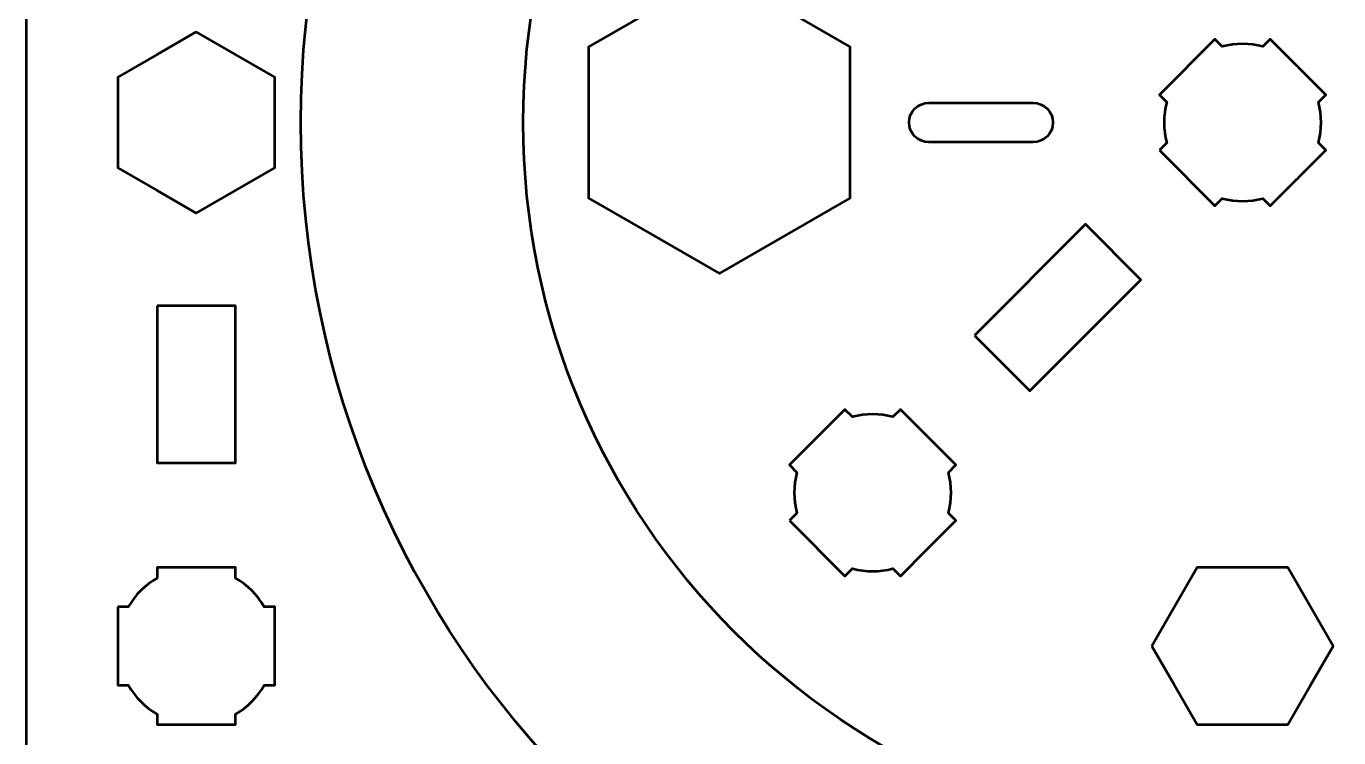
# Model space of a CAD drawing. Header units: centimetres. Extents: x -35.2 to 14.2, y -19.5 to -10.2.
# Drawn here: x -5.15 to -0.13, y -17.2 to -14.48 of the extents above; entities that cross this region are included whole.
import ezdxf

# ---------------------------------------------------------------- set-up
doc = ezdxf.new("R2010")
doc.units = ezdxf.units.CM
doc.header["$MEASUREMENT"] = 0
doc.layers.add('Layer 1', color=7, linetype='Continuous')

msp = doc.modelspace()

# ---------------------------------------------------------------- linework, layer by layer
at = {"layer": 'Layer 1', "lineweight": 53}
for centre, major_axis in [((-0.50001, -14.85001), (0, 3.6)), ((-0.50001, -14.85), (0, 2.75))]:
    msp.add_ellipse(centre, major_axis=major_axis, ratio=1, dxfattribs=at)
for points, knots in [([(-4.64995, -10.19995), (-4.64995, -10.19995), (3.64995, -10.19995), (3.64995, -10.19995), (3.64995, -10.19995), (3.92695, -10.19995), (4.15005, -10.42305), (4.15005, -10.70005), (4.15005, -10.70005), (4.15005, -10.70005), (4.15005, -18.99995), (4.15005, -18.99995), (4.15005, -18.99995), (4.15005, -19.27695), (3.92695, -19.50005), (3.64995, -19.50005), (3.64995, -19.50005), (3.64995, -19.50005), (-4.64995, -19.50005), (-4.64995, -19.50005), (-4.64995, -19.50005), (-4.92695, -19.50005), (-5.15005, -19.27695), (-5.15005, -18.99995), (-5.15005, -18.99995), (-5.15005, -18.99995), (-5.15005, -10.70005), (-5.15005, -10.70005), (-5.15005, -10.70005), (-5.15005, -10.42305), (-4.92695, -10.19995), (-4.64995, -10.19995)], [0, 0, 0, 0, 0.125, 0.125, 0.125, 0.125, 0.25, 0.25, 0.25, 0.25, 0.375, 0.375, 0.375, 0.375, 0.5, 0.5, 0.5, 0.5, 0.625, 0.625, 0.625, 0.625, 0.75, 0.75, 0.75, 0.75, 0.875, 0.875, 0.875, 0.875, 1, 1, 1, 1]), ([(-2.5, -14.27263), (-2.5, -14.27263), (-2.25, -14.41697), (-2.25, -14.41697), (-2.25, -14.41697), (-2.25, -14.41697), (-2, -14.56131), (-2, -14.56131), (-2, -14.56131), (-2, -14.56131), (-2, -14.84999), (-2, -14.84999), (-2, -14.84999), (-2, -14.84999), (-2, -15.13867), (-2, -15.13867), (-2, -15.13867), (-2, -15.13867), (-2.25, -15.28301), (-2.25, -15.28301), (-2.25, -15.28301), (-2.25, -15.28301), (-2.5, -15.42735), (-2.5, -15.42735), (-2.5, -15.42735), (-2.5, -15.42735), (-2.75, -15.28301), (-2.75, -15.28301), (-2.75, -15.28301), (-2.75, -15.28301), (-3, -15.13867), (-3, -15.13867), (-3, -15.13867), (-3, -15.13867), (-3, -14.84999), (-3, -14.84999), (-3, -14.84999), (-3, -14.84999), (-3, -14.56131), (-3, -14.56131), (-3, -14.56131), (-3, -14.56131), (-2.75, -14.41697), (-2.75, -14.41697), (-2.75, -14.41697), (-2.75, -14.41697), (-2.5, -14.27263), (-2.5, -14.27263)], [0, 0, 0, 0, 0.0833333, 0.0833333, 0.0833333, 0.0833333, 0.1666667, 0.1666667, 0.1666667, 0.1666667, 0.25, 0.25, 0.25, 0.25, 0.3333333, 0.3333333, 0.3333333, 0.3333333, 0.4166667, 0.4166667, 0.4166667, 0.4166667, 0.5, 0.5, 0.5, 0.5, 0.5833333, 0.5833333, 0.5833333, 0.5833333, 0.6666667, 0.6666667, 0.6666667, 0.6666667, 0.75, 0.75, 0.75, 0.75, 0.8333333, 0.8333333, 0.8333333, 0.8333333, 0.9166667, 0.9166667, 0.9166667, 0.9166667, 1, 1, 1, 1]), ([(-4.5, -14.50357), (-4.5, -14.50357), (-4.35, -14.59018), (-4.35, -14.59018), (-4.35, -14.59018), (-4.35, -14.59018), (-4.2, -14.67678), (-4.2, -14.67678), (-4.2, -14.67678), (-4.2, -14.67678), (-4.2, -14.84998), (-4.2, -14.84998), (-4.2, -14.84998), (-4.2, -14.84998), (-4.2, -15.02318), (-4.2, -15.02318), (-4.2, -15.02318), (-4.2, -15.02318), (-4.35, -15.10978), (-4.35, -15.10978), (-4.35, -15.10978), (-4.35, -15.10978), (-4.5, -15.19639), (-4.5, -15.19639), (-4.5, -15.19639), (-4.5, -15.19639), (-4.65, -15.10978), (-4.65, -15.10978), (-4.65, -15.10978), (-4.65, -15.10978), (-4.8, -15.02318), (-4.8, -15.02318), (-4.8, -15.02318), (-4.8, -15.02318), (-4.8, -14.84998), (-4.8, -14.84998), (-4.8, -14.84998), (-4.8, -14.84998), (-4.8, -14.67678), (-4.8, -14.67678), (-4.8, -14.67678), (-4.8, -14.67678), (-4.65, -14.59018), (-4.65, -14.59018), (-4.65, -14.59018), (-4.65, -14.59018), (-4.5, -14.50357), (-4.5, -14.50357)], [0, 0, 0, 0, 0.0833333, 0.0833333, 0.0833333, 0.0833333, 0.1666667, 0.1666667, 0.1666667, 0.1666667, 0.25, 0.25, 0.25, 0.25, 0.3333333, 0.3333333, 0.3333333, 0.3333333, 0.4166667, 0.4166667, 0.4166667, 0.4166667, 0.5, 0.5, 0.5, 0.5, 0.5833333, 0.5833333, 0.5833333, 0.5833333, 0.6666667, 0.6666667, 0.6666667, 0.6666667, 0.75, 0.75, 0.75, 0.75, 0.8333333, 0.8333333, 0.8333333, 0.8333333, 0.9166667, 0.9166667, 0.9166667, 0.9166667, 1, 1, 1, 1]), ([(-0.81821, -14.95606), (-0.81821, -14.95606), (-0.78979, -14.92763), (-0.78979, -14.92763), (-0.78979, -14.92763), (-0.80336, -14.87683), (-0.80334, -14.82317), (-0.78977, -14.77237), (-0.78977, -14.77237), (-0.78977, -14.77237), (-0.81821, -14.74393), (-0.81821, -14.74393), (-0.81821, -14.74393), (-0.81821, -14.74393), (-0.60608, -14.5318), (-0.60608, -14.5318), (-0.60608, -14.5318), (-0.60608, -14.5318), (-0.57766, -14.56021), (-0.57766, -14.56021), (-0.57766, -14.56021), (-0.52685, -14.54664), (-0.47315, -14.54661), (-0.42232, -14.56016), (-0.42232, -14.56016), (-0.42232, -14.56016), (-0.39395, -14.5318), (-0.39395, -14.5318), (-0.39395, -14.5318), (-0.39395, -14.5318), (-0.29112, -14.63462), (-0.29112, -14.63462), (-0.29112, -14.63462), (-0.29112, -14.63462), (-0.28779, -14.63787), (-0.28779, -14.63787), (-0.28779, -14.63787), (-0.28779, -14.63787), (-0.28455, -14.64119), (-0.28455, -14.64119), (-0.28455, -14.64119), (-0.28455, -14.64119), (-0.18182, -14.74393), (-0.18182, -14.74393), (-0.18182, -14.74393), (-0.18182, -14.74393), (-0.21015, -14.77226), (-0.21015, -14.77226), (-0.21015, -14.77226), (-0.19656, -14.82312), (-0.19655, -14.87686), (-0.21014, -14.92773), (-0.21014, -14.92773), (-0.21014, -14.92773), (-0.18182, -14.95606), (-0.18182, -14.95606), (-0.18182, -14.95606), (-0.18182, -14.95606), (-0.28313, -15.05737), (-0.28313, -15.05737), (-0.28313, -15.05737), (-0.28313, -15.05737), (-0.28779, -15.06215), (-0.28779, -15.06215), (-0.28779, -15.06215), (-0.28779, -15.06215), (-0.29257, -15.06681), (-0.29257, -15.06681), (-0.29257, -15.06681), (-0.29257, -15.06681), (-0.39395, -15.16819), (-0.39395, -15.16819), (-0.39395, -15.16819), (-0.39395, -15.16819), (-0.4223, -15.13984), (-0.4223, -15.13984), (-0.4223, -15.13984), (-0.47315, -15.1534), (-0.52686, -15.15339), (-0.57769, -15.1398), (-0.57769, -15.1398), (-0.57769, -15.1398), (-0.60608, -15.16819), (-0.60608, -15.16819), (-0.60608, -15.16819), (-0.60608, -15.16819), (-0.81821, -14.95606), (-0.81821, -14.95606)], [0, 0, 0, 0, 0.0454545, 0.0454545, 0.0454545, 0.0454545, 0.0909091, 0.0909091, 0.0909091, 0.0909091, 0.1363636, 0.1363636, 0.1363636, 0.1363636, 0.1818182, 0.1818182, 0.1818182, 0.1818182, 0.2272727, 0.2272727, 0.2272727, 0.2272727, 0.2727273, 0.2727273, 0.2727273, 0.2727273, 0.3181818, 0.3181818, 0.3181818, 0.3181818, 0.3636364, 0.3636364, 0.3636364, 0.3636364, 0.4090909, 0.4090909, 0.4090909, 0.4090909, 0.4545455, 0.4545455, 0.4545455, 0.4545455, 0.5, 0.5, 0.5, 0.5, 0.5454545, 0.5454545, 0.5454545, 0.5454545, 0.5909091, 0.5909091, 0.5909091, 0.5909091, 0.6363636, 0.6363636, 0.6363636, 0.6363636, 0.6818182, 0.6818182, 0.6818182, 0.6818182, 0.7272727, 0.7272727, 0.7272727, 0.7272727, 0.7727273, 0.7727273, 0.7727273, 0.7727273, 0.8181818, 0.8181818, 0.8181818, 0.8181818, 0.8636364, 0.8636364, 0.8636364, 0.8636364, 0.9090909, 0.9090909, 0.9090909, 0.9090909, 0.9545455, 0.9545455, 0.9545455, 0.9545455, 1, 1, 1, 1]), ([(-1.7, -14.775), (-1.74141, -14.775), (-1.775, -14.80859), (-1.775, -14.85), (-1.775, -14.85), (-1.775, -14.89141), (-1.74141, -14.925), (-1.7, -14.925), (-1.7, -14.925), (-1.7, -14.925), (-1.3, -14.925), (-1.3, -14.925), (-1.3, -14.925), (-1.25859, -14.925), (-1.225, -14.89141), (-1.225, -14.85), (-1.225, -14.85), (-1.225, -14.80859), (-1.25859, -14.775), (-1.3, -14.775), (-1.3, -14.775), (-1.3, -14.775), (-1.7, -14.775), (-1.7, -14.775)], [0, 0, 0, 0, 0.1666667, 0.1666667, 0.1666667, 0.1666667, 0.3333333, 0.3333333, 0.3333333, 0.3333333, 0.5, 0.5, 0.5, 0.5, 0.6666667, 0.6666667, 0.6666667, 0.6666667, 0.8333333, 0.8333333, 0.8333333, 0.8333333, 1, 1, 1, 1]), ([(-1.52535, -15.66322), (-1.52535, -15.66322), (-1.10108, -15.23895), (-1.10108, -15.23895), (-1.10108, -15.23895), (-1.10108, -15.23895), (-0.88895, -15.45109), (-0.88895, -15.45109), (-0.88895, -15.45109), (-0.88895, -15.45109), (-1.31322, -15.87536), (-1.31322, -15.87536), (-1.31322, -15.87536), (-1.31322, -15.87536), (-1.52535, -15.66322), (-1.52535, -15.66322)], [0, 0, 0, 0, 0.25, 0.25, 0.25, 0.25, 0.5, 0.5, 0.5, 0.5, 0.75, 0.75, 0.75, 0.75, 1, 1, 1, 1]), ([(-4.64995, -15.55003), (-4.64995, -15.55003), (-4.34995, -15.55003), (-4.34995, -15.55003), (-4.34995, -15.55003), (-4.34995, -15.55003), (-4.34995, -16.15003), (-4.34995, -16.15003), (-4.34995, -16.15003), (-4.34995, -16.15003), (-4.64995, -16.15003), (-4.64995, -16.15003), (-4.64995, -16.15003), (-4.64995, -16.15003), (-4.64995, -15.55003), (-4.64995, -15.55003)], [0, 0, 0, 0, 0.25, 0.25, 0.25, 0.25, 0.5, 0.5, 0.5, 0.5, 0.75, 0.75, 0.75, 0.75, 1, 1, 1, 1]), ([(-2.23243, -16.37027), (-2.23243, -16.37027), (-2.20401, -16.34184), (-2.20401, -16.34184), (-2.20401, -16.34184), (-2.21758, -16.29104), (-2.21756, -16.23738), (-2.20399, -16.18658), (-2.20399, -16.18658), (-2.20399, -16.18658), (-2.23243, -16.15814), (-2.23243, -16.15814), (-2.23243, -16.15814), (-2.23243, -16.15814), (-2.0203, -15.94601), (-2.0203, -15.94601), (-2.0203, -15.94601), (-2.0203, -15.94601), (-1.99188, -15.97442), (-1.99188, -15.97442), (-1.99188, -15.97442), (-1.94107, -15.96085), (-1.88737, -15.96082), (-1.83654, -15.97437), (-1.83654, -15.97437), (-1.83654, -15.97437), (-1.80817, -15.94601), (-1.80817, -15.94601), (-1.80817, -15.94601), (-1.80817, -15.94601), (-1.70534, -16.04883), (-1.70534, -16.04883), (-1.70534, -16.04883), (-1.70534, -16.04883), (-1.70201, -16.05208), (-1.70201, -16.05208), (-1.70201, -16.05208), (-1.70201, -16.05208), (-1.69877, -16.0554), (-1.69877, -16.0554), (-1.69877, -16.0554), (-1.69877, -16.0554), (-1.59604, -16.15814), (-1.59604, -16.15814), (-1.59604, -16.15814), (-1.59604, -16.15814), (-1.62437, -16.18647), (-1.62437, -16.18647), (-1.62437, -16.18647), (-1.61078, -16.23733), (-1.61077, -16.29107), (-1.62436, -16.34194), (-1.62436, -16.34194), (-1.62436, -16.34194), (-1.59604, -16.37027), (-1.59604, -16.37027), (-1.59604, -16.37027), (-1.59604, -16.37027), (-1.69735, -16.47158), (-1.69735, -16.47158), (-1.69735, -16.47158), (-1.69735, -16.47158), (-1.70201, -16.47636), (-1.70201, -16.47636), (-1.70201, -16.47636), (-1.70201, -16.47636), (-1.70679, -16.48102), (-1.70679, -16.48102), (-1.70679, -16.48102), (-1.70679, -16.48102), (-1.80817, -16.5824), (-1.80817, -16.5824), (-1.80817, -16.5824), (-1.80817, -16.5824), (-1.83652, -16.55405), (-1.83652, -16.55405), (-1.83652, -16.55405), (-1.88737, -16.56761), (-1.94108, -16.5676), (-1.99191, -16.55401), (-1.99191, -16.55401), (-1.99191, -16.55401), (-2.0203, -16.5824), (-2.0203, -16.5824), (-2.0203, -16.5824), (-2.0203, -16.5824), (-2.23243, -16.37027), (-2.23243, -16.37027)], [0, 0, 0, 0, 0.0454545, 0.0454545, 0.0454545, 0.0454545, 0.0909091, 0.0909091, 0.0909091, 0.0909091, 0.1363636, 0.1363636, 0.1363636, 0.1363636, 0.1818182, 0.1818182, 0.1818182, 0.1818182, 0.2272727, 0.2272727, 0.2272727, 0.2272727, 0.2727273, 0.2727273, 0.2727273, 0.2727273, 0.3181818, 0.3181818, 0.3181818, 0.3181818, 0.3636364, 0.3636364, 0.3636364, 0.3636364, 0.4090909, 0.4090909, 0.4090909, 0.4090909, 0.4545455, 0.4545455, 0.4545455, 0.4545455, 0.5, 0.5, 0.5, 0.5, 0.5454545, 0.5454545, 0.5454545, 0.5454545, 0.5909091, 0.5909091, 0.5909091, 0.5909091, 0.6363636, 0.6363636, 0.6363636, 0.6363636, 0.6818182, 0.6818182, 0.6818182, 0.6818182, 0.7272727, 0.7272727, 0.7272727, 0.7272727, 0.7727273, 0.7727273, 0.7727273, 0.7727273, 0.8181818, 0.8181818, 0.8181818, 0.8181818, 0.8636364, 0.8636364, 0.8636364, 0.8636364, 0.9090909, 0.9090909, 0.9090909, 0.9090909, 0.9545455, 0.9545455, 0.9545455, 0.9545455, 1, 1, 1, 1]), ([(-4.80001, -16.69997), (-4.80001, -16.69997), (-4.75981, -16.69997), (-4.75981, -16.69997), (-4.75981, -16.69997), (-4.73348, -16.65445), (-4.69552, -16.61652), (-4.65001, -16.59019), (-4.65001, -16.59019), (-4.65001, -16.59019), (-4.65001, -16.54997), (-4.65001, -16.54997), (-4.65001, -16.54997), (-4.65001, -16.54997), (-4.35001, -16.54997), (-4.35001, -16.54997), (-4.35001, -16.54997), (-4.35001, -16.54997), (-4.35001, -16.59016), (-4.35001, -16.59016), (-4.35001, -16.59016), (-4.30448, -16.61649), (-4.26649, -16.65444), (-4.24013, -16.69997), (-4.24013, -16.69997), (-4.24013, -16.69997), (-4.20001, -16.69997), (-4.20001, -16.69997), (-4.20001, -16.69997), (-4.20001, -16.69997), (-4.20001, -16.84539), (-4.20001, -16.84539), (-4.20001, -16.84539), (-4.20001, -16.84539), (-4.19995, -16.85004), (-4.19995, -16.85004), (-4.19995, -16.85004), (-4.19995, -16.85004), (-4.20001, -16.85468), (-4.20001, -16.85468), (-4.20001, -16.85468), (-4.20001, -16.85468), (-4.20001, -16.99997), (-4.20001, -16.99997), (-4.20001, -16.99997), (-4.20001, -16.99997), (-4.24008, -16.99997), (-4.24008, -16.99997), (-4.24008, -16.99997), (-4.26643, -17.04554), (-4.30443, -17.08355), (-4.35001, -17.10991), (-4.35001, -17.10991), (-4.35001, -17.10991), (-4.35001, -17.14997), (-4.35001, -17.14997), (-4.35001, -17.14997), (-4.35001, -17.14997), (-4.49329, -17.14997), (-4.49329, -17.14997), (-4.49329, -17.14997), (-4.49329, -17.14997), (-4.49996, -17.15005), (-4.49996, -17.15005), (-4.49996, -17.15005), (-4.49996, -17.15005), (-4.50664, -17.14997), (-4.50664, -17.14997), (-4.50664, -17.14997), (-4.50664, -17.14997), (-4.65001, -17.14997), (-4.65001, -17.14997), (-4.65001, -17.14997), (-4.65001, -17.14997), (-4.65001, -17.10987), (-4.65001, -17.10987), (-4.65001, -17.10987), (-4.69555, -17.08351), (-4.73353, -17.04552), (-4.75986, -16.99997), (-4.75986, -16.99997), (-4.75986, -16.99997), (-4.80001, -16.99997), (-4.80001, -16.99997), (-4.80001, -16.99997), (-4.80001, -16.99997), (-4.80001, -16.69997), (-4.80001, -16.69997)], [0, 0, 0, 0, 0.0454545, 0.0454545, 0.0454545, 0.0454545, 0.0909091, 0.0909091, 0.0909091, 0.0909091, 0.1363636, 0.1363636, 0.1363636, 0.1363636, 0.1818182, 0.1818182, 0.1818182, 0.1818182, 0.2272727, 0.2272727, 0.2272727, 0.2272727, 0.2727273, 0.2727273, 0.2727273, 0.2727273, 0.3181818, 0.3181818, 0.3181818, 0.3181818, 0.3636364, 0.3636364, 0.3636364, 0.3636364, 0.4090909, 0.4090909, 0.4090909, 0.4090909, 0.4545455, 0.4545455, 0.4545455, 0.4545455, 0.5, 0.5, 0.5, 0.5, 0.5454545, 0.5454545, 0.5454545, 0.5454545, 0.5909091, 0.5909091, 0.5909091, 0.5909091, 0.6363636, 0.6363636, 0.6363636, 0.6363636, 0.6818182, 0.6818182, 0.6818182, 0.6818182, 0.7272727, 0.7272727, 0.7272727, 0.7272727, 0.7727273, 0.7727273, 0.7727273, 0.7727273, 0.8181818, 0.8181818, 0.8181818, 0.8181818, 0.8636364, 0.8636364, 0.8636364, 0.8636364, 0.9090909, 0.9090909, 0.9090909, 0.9090909, 0.9545455, 0.9545455, 0.9545455, 0.9545455, 1, 1, 1, 1]), ([(-0.84641, -16.84997), (-0.84641, -16.84997), (-0.7598, -16.69997), (-0.7598, -16.69997), (-0.7598, -16.69997), (-0.7598, -16.69997), (-0.6732, -16.54997), (-0.6732, -16.54997), (-0.6732, -16.54997), (-0.6732, -16.54997), (-0.5, -16.54997), (-0.5, -16.54997), (-0.5, -16.54997), (-0.5, -16.54997), (-0.3268, -16.54997), (-0.3268, -16.54997), (-0.3268, -16.54997), (-0.3268, -16.54997), (-0.2402, -16.69997), (-0.2402, -16.69997), (-0.2402, -16.69997), (-0.2402, -16.69997), (-0.15359, -16.84997), (-0.15359, -16.84997), (-0.15359, -16.84997), (-0.15359, -16.84997), (-0.2402, -16.99997), (-0.2402, -16.99997), (-0.2402, -16.99997), (-0.2402, -16.99997), (-0.3268, -17.14997), (-0.3268, -17.14997), (-0.3268, -17.14997), (-0.3268, -17.14997), (-0.5, -17.14997), (-0.5, -17.14997), (-0.5, -17.14997), (-0.5, -17.14997), (-0.6732, -17.14997), (-0.6732, -17.14997), (-0.6732, -17.14997), (-0.6732, -17.14997), (-0.7598, -16.99997), (-0.7598, -16.99997), (-0.7598, -16.99997), (-0.7598, -16.99997), (-0.84641, -16.84997), (-0.84641, -16.84997)], [0, 0, 0, 0, 0.0833333, 0.0833333, 0.0833333, 0.0833333, 0.1666667, 0.1666667, 0.1666667, 0.1666667, 0.25, 0.25, 0.25, 0.25, 0.3333333, 0.3333333, 0.3333333, 0.3333333, 0.4166667, 0.4166667, 0.4166667, 0.4166667, 0.5, 0.5, 0.5, 0.5, 0.5833333, 0.5833333, 0.5833333, 0.5833333, 0.6666667, 0.6666667, 0.6666667, 0.6666667, 0.75, 0.75, 0.75, 0.75, 0.8333333, 0.8333333, 0.8333333, 0.8333333, 0.9166667, 0.9166667, 0.9166667, 0.9166667, 1, 1, 1, 1])]:
    msp.add_open_spline(points, degree=3, knots=knots, dxfattribs=at)

doc.saveas('drawing.dxf')
